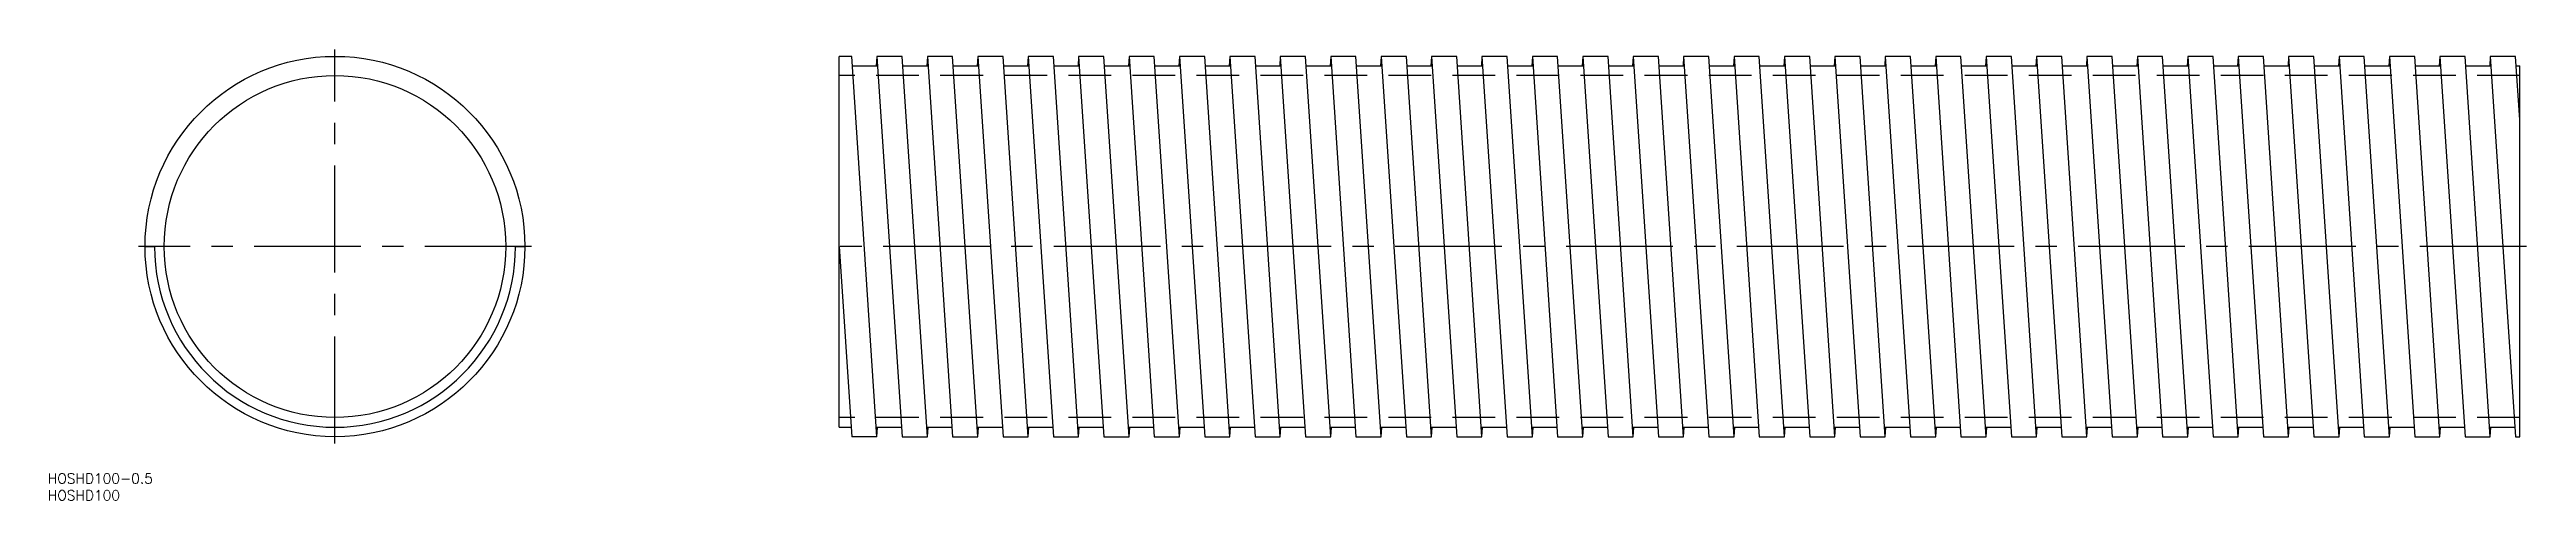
# Model space of a CAD drawing. Extents: x -85 to 652, y -75 to 58.
import ezdxf

# ---------------------------------------------------------------- set-up
doc = ezdxf.new("R2010")
doc.units = 0
doc.linetypes.add('CENTER', pattern=[50.8, 31.75, -6.35, 6.35, -6.35])
doc.linetypes.add('DASHED', pattern=[19.05, 12.7, -6.35])
doc.layers.get('0').update_dxf_attribs({"linetype": 'CONTINUOUS'})
doc.layers.add('CENTER', color=1, linetype='CENTER')
doc.styles.get("Standard").update_dxf_attribs({"font": 'txt.shx', "height": 3, "bigfont": 'bigfont.shx'})

msp = doc.modelspace()

# ---------------------------------------------------------------- linework, layer by layer
at = {"color": 7, "linetype": 'CONTINUOUS'}
for p, q in [((153.75, 56.5), (150, 56.5)), ((150, -53.7), (150, 56.5)), ((161.25, -56.5), (153.75, 56.5)), ((153.94, 53.7), (161.44, 53.7)), ((161.25, 56.5), (161.06, 53.7)), ((168.75, 56.5), (161.25, 56.5)), ((161.25, 56.5), (168.75, -56.5)), ((176.25, -56.5), (168.75, 56.5)), ((168.94, 53.7), (176.44, 53.7)), ((176.25, 56.5), (176.06, 53.7)), ((176.25, 56.5), (183.75, -56.5)), ((183.75, 56.5), (176.25, 56.5)), ((191.25, -56.5), (183.75, 56.5)), ((183.94, 53.7), (191.44, 53.7)), ((191.25, 56.5), (191.06, 53.7)), ((191.25, 56.5), (198.75, -56.5)), ((198.75, 56.5), (191.25, 56.5)), ((206.25, -56.5), (198.75, 56.5)), ((198.94, 53.7), (206.44, 53.7)), ((206.25, 56.5), (206.06, 53.7)), ((206.25, 56.5), (213.75, -56.5)), ((213.75, 56.5), (206.25, 56.5)), ((221.25, -56.5), (213.75, 56.5)), ((213.94, 53.7), (221.44, 53.7)), ((221.25, 56.5), (221.06, 53.7)), ((221.25, 56.5), (228.75, -56.5)), ((228.75, 56.5), (221.25, 56.5)), ((236.25, -56.5), (228.75, 56.5)), ((228.94, 53.7), (236.44, 53.7)), ((236.25, 56.5), (236.06, 53.7)), ((236.25, 56.5), (243.75, -56.5)), ((243.75, 56.5), (236.25, 56.5)), ((251.25, -56.5), (243.75, 56.5)), ((243.94, 53.7), (251.44, 53.7)), ((251.25, 56.5), (251.06, 53.7)), ((251.25, 56.5), (258.75, -56.5)), ((258.75, 56.5), (251.25, 56.5)), ((266.25, -56.5), (258.75, 56.5)), ((258.94, 53.7), (266.44, 53.7)), ((266.25, 56.5), (266.06, 53.7)), ((266.25, 56.5), (273.75, -56.5)), ((273.75, 56.5), (266.25, 56.5)), ((281.25, -56.5), (273.75, 56.5)), ((273.94, 53.7), (281.44, 53.7)), ((281.25, 56.5), (281.06, 53.7)), ((281.25, 56.5), (288.75, -56.5)), ((288.75, 56.5), (281.25, 56.5)), ((296.25, -56.5), (288.75, 56.5)), ((288.94, 53.7), (296.44, 53.7)), ((296.25, 56.5), (296.06, 53.7)), ((296.25, 56.5), (303.75, -56.5)), ((303.75, 56.5), (296.25, 56.5)), ((311.25, -56.5), (303.75, 56.5)), ((303.94, 53.7), (311.44, 53.7)), ((311.25, 56.5), (311.06, 53.7)), ((311.25, 56.5), (318.75, -56.5)), ((318.75, 56.5), (311.25, 56.5)), ((326.25, -56.5), (318.75, 56.5)), ((318.94, 53.7), (326.44, 53.7)), ((326.25, 56.5), (326.06, 53.7)), ((326.25, 56.5), (333.75, -56.5)), ((333.75, 56.5), (326.25, 56.5)), ((341.25, -56.5), (333.75, 56.5)), ((333.94, 53.7), (341.44, 53.7)), ((341.25, 56.5), (341.06, 53.7)), ((341.25, 56.5), (348.75, -56.5)), ((348.75, 56.5), (341.25, 56.5)), ((356.25, -56.5), (348.75, 56.5)), ((348.94, 53.7), (356.44, 53.7)), ((356.25, 56.5), (356.06, 53.7)), ((356.25, 56.5), (363.75, -56.5)), ((363.75, 56.5), (356.25, 56.5)), ((371.25, -56.5), (363.75, 56.5)), ((363.94, 53.7), (371.44, 53.7)), ((371.25, 56.5), (371.06, 53.7)), ((371.25, 56.5), (378.75, -56.5)), ((378.75, 56.5), (371.25, 56.5)), ((386.25, -56.5), (378.75, 56.5)), ((378.94, 53.7), (386.44, 53.7)), ((386.25, 56.5), (386.06, 53.7)), ((386.25, 56.5), (393.75, -56.5)), ((393.75, 56.5), (386.25, 56.5)), ((401.25, -56.5), (393.75, 56.5)), ((393.94, 53.7), (401.44, 53.7)), ((401.25, 56.5), (401.06, 53.7)), ((401.25, 56.5), (408.75, -56.5)), ((408.75, 56.5), (401.25, 56.5)), ((416.25, -56.5), (408.75, 56.5)), ((408.94, 53.7), (416.44, 53.7)), ((416.25, 56.5), (416.06, 53.7)), ((416.25, 56.5), (423.75, -56.5)), ((423.75, 56.5), (416.25, 56.5)), ((431.25, -56.5), (423.75, 56.5)), ((423.94, 53.7), (431.44, 53.7)), ((431.25, 56.5), (431.06, 53.7)), ((431.25, 56.5), (438.75, -56.5)), ((438.75, 56.5), (431.25, 56.5)), ((446.25, -56.5), (438.75, 56.5)), ((438.94, 53.7), (446.44, 53.7)), ((446.25, 56.5), (446.06, 53.7)), ((446.25, 56.5), (453.75, -56.5)), ((453.75, 56.5), (446.25, 56.5)), ((461.25, -56.5), (453.75, 56.5)), ((453.94, 53.7), (461.44, 53.7)), ((461.25, 56.5), (461.06, 53.7)), ((461.25, 56.5), (468.75, -56.5)), ((468.75, 56.5), (461.25, 56.5)), ((476.25, -56.5), (468.75, 56.5)), ((468.94, 53.7), (476.44, 53.7)), ((476.25, 56.5), (476.06, 53.7)), ((476.25, 56.5), (483.75, -56.5)), ((483.75, 56.5), (476.25, 56.5)), ((491.25, -56.5), (483.75, 56.5)), ((483.94, 53.7), (491.44, 53.7)), ((491.25, 56.5), (491.06, 53.7)), ((491.25, 56.5), (498.75, -56.5)), ((498.75, 56.5), (491.25, 56.5)), ((506.25, -56.5), (498.75, 56.5)), ((498.94, 53.7), (506.44, 53.7)), ((506.25, 56.5), (506.06, 53.7)), ((506.25, 56.5), (513.75, -56.5)), ((513.75, 56.5), (506.25, 56.5)), ((521.25, -56.5), (513.75, 56.5)), ((513.94, 53.7), (521.44, 53.7)), ((521.25, 56.5), (521.06, 53.7)), ((521.25, 56.5), (528.75, -56.5)), ((528.75, 56.5), (521.25, 56.5)), ((536.25, -56.5), (528.75, 56.5)), ((528.94, 53.7), (536.44, 53.7)), ((536.25, 56.5), (536.06, 53.7)), ((536.25, 56.5), (543.75, -56.5)), ((543.75, 56.5), (536.25, 56.5)), ((551.25, -56.5), (543.75, 56.5)), ((543.94, 53.7), (551.44, 53.7)), ((551.25, 56.5), (551.06, 53.7)), ((551.25, 56.5), (558.75, -56.5)), ((558.75, 56.5), (551.25, 56.5)), ((566.25, -56.5), (558.75, 56.5)), ((558.94, 53.7), (566.44, 53.7)), ((566.25, 56.5), (566.06, 53.7)), ((566.25, 56.5), (573.75, -56.5)), ((573.75, 56.5), (566.25, 56.5)), ((581.25, -56.5), (573.75, 56.5)), ((573.94, 53.7), (581.44, 53.7)), ((581.25, 56.5), (581.06, 53.7)), ((581.25, 56.5), (588.75, -56.5)), ((588.75, 56.5), (581.25, 56.5)), ((596.25, -56.5), (588.75, 56.5)), ((588.94, 53.7), (596.44, 53.7)), ((596.25, 56.5), (596.06, 53.7)), ((596.25, 56.5), (603.75, -56.5)), ((603.75, 56.5), (596.25, 56.5)), ((611.25, -56.5), (603.75, 56.5)), ((603.94, 53.7), (611.44, 53.7)), ((611.25, 56.5), (611.06, 53.7)), ((611.25, 56.5), (618.75, -56.5)), ((618.75, 56.5), (611.25, 56.5)), ((626.25, -56.5), (618.75, 56.5)), ((618.94, 53.7), (626.44, 53.7)), ((626.25, 56.5), (626.06, 53.7)), ((626.25, 56.5), (633.75, -56.5)), ((633.75, 56.5), (626.25, 56.5)), ((641.25, -56.5), (633.75, 56.5)), ((633.94, 53.7), (641.44, 53.7)), ((641.25, 56.5), (641.06, 53.7)), ((641.25, 56.5), (648.75, -56.5)), ((648.75, 56.5), (641.25, 56.5)), ((650, 37.67), (648.75, 56.5)), ((648.94, 53.7), (650, 53.7)), ((650, -56.5), (650, 53.7)), ((-56.5, 0), (-53.7, 0)), ((53.7, 0), (56.5, 0)), ((150, 0), (153.75, -56.5)), ((150, -53.7), (153.56, -53.7)), ((161.25, -56.5), (153.75, -56.5)), ((161.06, -53.7), (168.56, -53.7)), ((161.25, -56.5), (161.44, -53.7)), ((168.75, -56.5), (176.25, -56.5)), ((176.06, -53.7), (183.56, -53.7)), ((176.25, -56.5), (176.44, -53.7)), ((183.75, -56.5), (191.25, -56.5)), ((191.06, -53.7), (198.56, -53.7)), ((191.25, -56.5), (191.44, -53.7)), ((198.75, -56.5), (206.25, -56.5)), ((206.06, -53.7), (213.56, -53.7)), ((206.25, -56.5), (206.44, -53.7)), ((213.75, -56.5), (221.25, -56.5)), ((221.06, -53.7), (228.56, -53.7)), ((221.25, -56.5), (221.44, -53.7)), ((228.75, -56.5), (236.25, -56.5)), ((236.06, -53.7), (243.56, -53.7)), ((236.25, -56.5), (236.44, -53.7)), ((243.75, -56.5), (251.25, -56.5)), ((251.06, -53.7), (258.56, -53.7)), ((251.25, -56.5), (251.44, -53.7)), ((258.75, -56.5), (266.25, -56.5)), ((266.06, -53.7), (273.56, -53.7)), ((266.25, -56.5), (266.44, -53.7)), ((273.75, -56.5), (281.25, -56.5)), ((281.06, -53.7), (288.56, -53.7)), ((281.25, -56.5), (281.44, -53.7)), ((288.75, -56.5), (296.25, -56.5)), ((296.06, -53.7), (303.56, -53.7)), ((296.25, -56.5), (296.44, -53.7)), ((303.75, -56.5), (311.25, -56.5)), ((311.06, -53.7), (318.56, -53.7)), ((311.25, -56.5), (311.44, -53.7)), ((318.75, -56.5), (326.25, -56.5)), ((326.06, -53.7), (333.56, -53.7)), ((326.25, -56.5), (326.44, -53.7)), ((333.75, -56.5), (341.25, -56.5)), ((341.06, -53.7), (348.56, -53.7)), ((341.25, -56.5), (341.44, -53.7)), ((348.75, -56.5), (356.25, -56.5)), ((356.06, -53.7), (363.56, -53.7)), ((356.25, -56.5), (356.44, -53.7)), ((363.75, -56.5), (371.25, -56.5)), ((371.06, -53.7), (378.56, -53.7)), ((371.25, -56.5), (371.44, -53.7)), ((378.75, -56.5), (386.25, -56.5)), ((386.06, -53.7), (393.56, -53.7)), ((386.25, -56.5), (386.44, -53.7)), ((393.75, -56.5), (401.25, -56.5)), ((401.06, -53.7), (408.56, -53.7)), ((401.25, -56.5), (401.44, -53.7)), ((408.75, -56.5), (416.25, -56.5)), ((416.06, -53.7), (423.56, -53.7)), ((416.25, -56.5), (416.44, -53.7)), ((423.75, -56.5), (431.25, -56.5)), ((431.06, -53.7), (438.56, -53.7)), ((431.25, -56.5), (431.44, -53.7)), ((438.75, -56.5), (446.25, -56.5)), ((446.06, -53.7), (453.56, -53.7)), ((446.25, -56.5), (446.44, -53.7)), ((453.75, -56.5), (461.25, -56.5)), ((461.06, -53.7), (468.56, -53.7)), ((461.25, -56.5), (461.44, -53.7)), ((468.75, -56.5), (476.25, -56.5)), ((476.06, -53.7), (483.56, -53.7)), ((476.25, -56.5), (476.44, -53.7)), ((483.75, -56.5), (491.25, -56.5)), ((491.06, -53.7), (498.56, -53.7)), ((491.25, -56.5), (491.44, -53.7)), ((498.75, -56.5), (506.25, -56.5)), ((506.06, -53.7), (513.56, -53.7)), ((506.25, -56.5), (506.44, -53.7)), ((513.75, -56.5), (521.25, -56.5)), ((521.06, -53.7), (528.56, -53.7)), ((521.25, -56.5), (521.44, -53.7)), ((528.75, -56.5), (536.25, -56.5)), ((536.06, -53.7), (543.56, -53.7)), ((536.25, -56.5), (536.44, -53.7)), ((543.75, -56.5), (551.25, -56.5)), ((551.06, -53.7), (558.56, -53.7)), ((551.25, -56.5), (551.44, -53.7)), ((558.75, -56.5), (566.25, -56.5)), ((566.06, -53.7), (573.56, -53.7)), ((566.25, -56.5), (566.44, -53.7)), ((573.75, -56.5), (581.25, -56.5)), ((581.06, -53.7), (588.56, -53.7)), ((581.25, -56.5), (581.44, -53.7)), ((588.75, -56.5), (596.25, -56.5)), ((596.06, -53.7), (603.56, -53.7)), ((596.25, -56.5), (596.44, -53.7)), ((603.75, -56.5), (611.25, -56.5)), ((611.06, -53.7), (618.56, -53.7)), ((611.25, -56.5), (611.44, -53.7)), ((618.75, -56.5), (626.25, -56.5)), ((626.06, -53.7), (633.56, -53.7)), ((626.25, -56.5), (626.44, -53.7)), ((633.75, -56.5), (641.25, -56.5)), ((641.06, -53.7), (648.56, -53.7)), ((641.25, -56.5), (641.44, -53.7)), ((648.75, -56.5), (650, -56.5))]:
    msp.add_line(p, q, dxfattribs=at)
at = {"color": 3, "linetype": 'DASHED'}
for p, q in [((650, 50.8), (150, 50.8)), ((650, -50.8), (150, -50.8))]:
    msp.add_line(p, q, dxfattribs=at)
at = {"color": 7, "linetype": 'CONTINUOUS'}
for radius in [56.5, 50.8]:
    msp.add_circle((0, 0), radius, dxfattribs=at)
msp.add_arc((0, 0), 53.7, 180, 0, dxfattribs=at)
at = {"layer": 'CENTER', "color": 1, "linetype": 'CENTER'}
for p, q in [((0, -58.5), (0, 58.5)), ((58.5, 0), (-58.5, 0)), ((652, 0), (148, 0))]:
    msp.add_line(p, q, dxfattribs=at)

# ---------------------------------------------------------------- texts
at = {"color": 7, "linetype": 'CONTINUOUS'}
for s, p in [('HOSHD100-0.5', (-85.44, -70.43)), ('HOSHD100', (-85.44, -75.43))]:
    msp.add_text(s, height=3, dxfattribs=at).set_placement(p)

doc.saveas('drawing.dxf')
